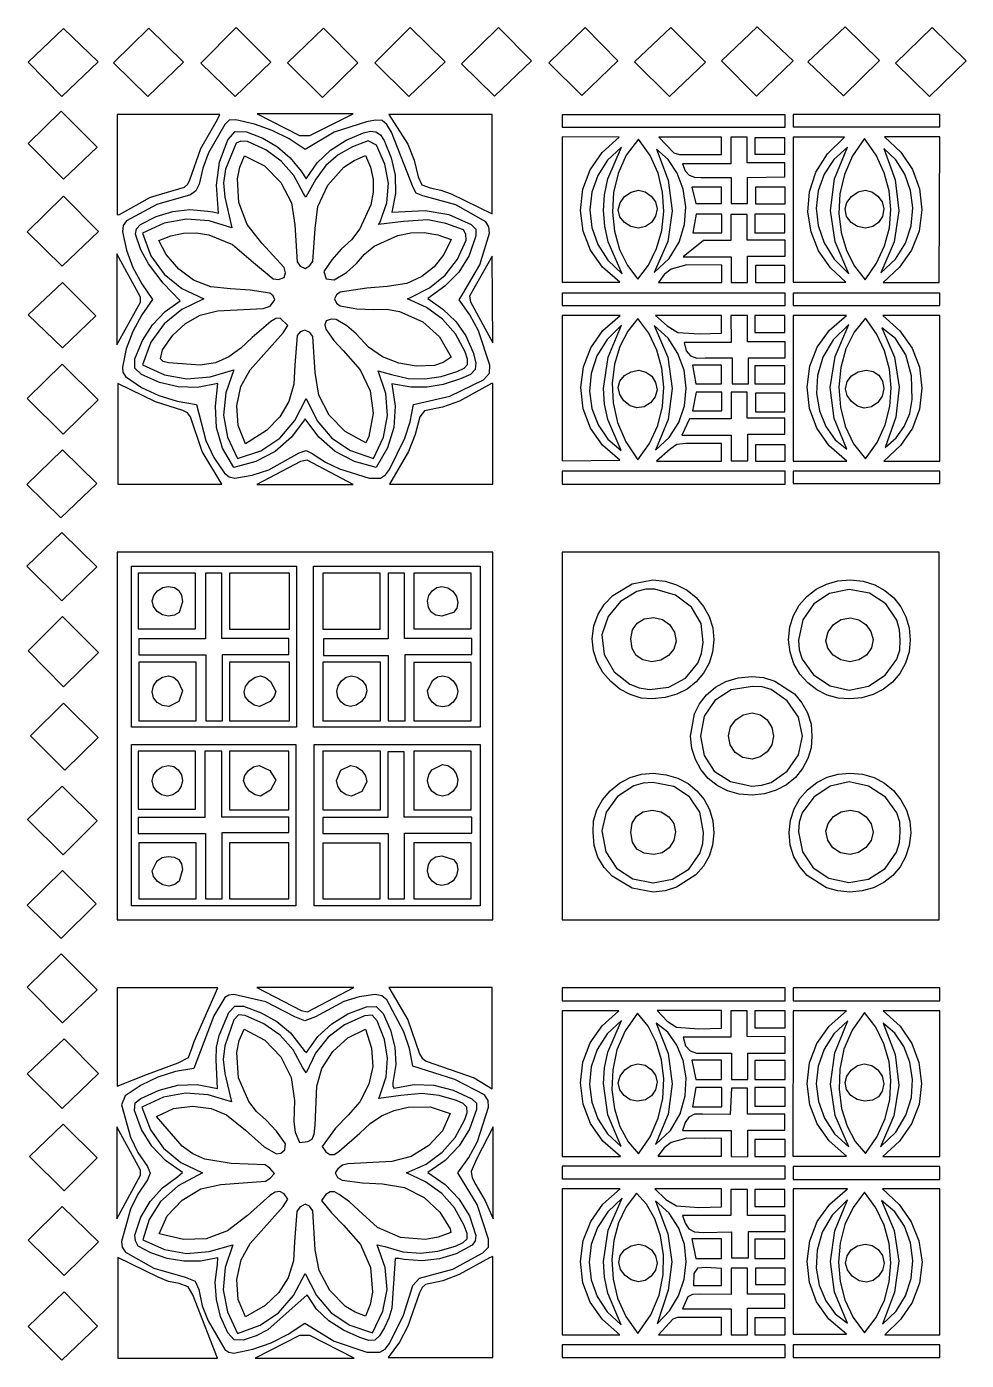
# Model space of a CAD drawing. Header units: millimetres. Extents: x 0 to 526, y 349 to 1015.
# Drawn here: x 272.8 to 337.3, y 669.7 to 761.3 of the extents above; entities that cross this region are included whole.
import ezdxf

# ---------------------------------------------------------------- set-up
doc = ezdxf.new("R2010")
doc.units = ezdxf.units.MM
doc.layers.get('0').update_dxf_attribs({"linetype": 'CONTINUOUS'})

msp = doc.modelspace()

# ---------------------------------------------------------------- linework, layer by layer
at = {"color": 7}
for points in [[(277.682, 758.8819), (275.311, 761.1731), (272.876, 758.8497), (275.182, 756.4951)], [(283.546, 758.8497), (281.175, 761.2043), (278.739, 758.8185), (281.111, 756.4951)], [(289.538, 758.8497), (287.167, 761.2355), (284.732, 758.7873), (287.103, 756.4951)], [(295.53, 758.8185), (293.159, 761.2043), (290.691, 758.8185), (293.094, 756.4326)], [(301.523, 758.8819), (299.12, 761.2355), (296.683, 758.8185), (299.023, 756.4951)], [(307.45, 758.9443), (305.176, 761.2355), (302.644, 758.7561), (304.919, 756.5273)], [(313.378, 758.9443), (311.135, 761.2355), (308.636, 758.8185), (310.911, 756.5585)], [(319.402, 758.8497), (317.031, 761.2355), (314.532, 758.8819), (316.935, 756.4951)], [(325.426, 758.9443), (322.959, 761.299), (320.492, 758.9443), (322.896, 756.5263)], [(331.355, 758.9755), (328.983, 761.299), (326.42, 758.8809), (328.887, 756.5575)], [(337.314, 758.9443), (334.975, 761.2355), (332.444, 758.7873), (334.783, 756.4951)], [(277.618, 753.0099), (275.15, 755.4904), (272.876, 753.2616), (275.311, 750.8123)], [(279.157, 748.3953), (281.275, 749.5843), (283.61, 750.2798), (283.839, 750.4719), (283.995, 750.7821), (284.748, 752.9358), (285.886, 754.9256), (286.046, 755.2709), (278.996, 755.2709), (278.996, 748.3641)], [(295.21, 755.3021), (288.608, 755.3021), (291.524, 753.8264), (292.229, 753.8264)], [(304.758, 755.2709), (297.645, 755.2709), (298.954, 753.2148), (299.388, 752.1184), (299.664, 750.9704), (299.912, 750.428), (300.496, 750.2164), (301.23, 750.071), (301.939, 749.8086), (304.758, 748.4275)], [(324.882, 755.2397), (309.565, 755.2397), (309.565, 754.3921), (324.882, 754.3921)], [(335.487, 755.2709), (325.426, 755.2709), (325.426, 754.4233), (335.487, 754.4233)], [(297.089, 730.2849), (297.421, 730.4965), (297.709, 730.8769), (298.754, 733.0121), (299.12, 734.1445), (299.344, 735.3355), (301.83, 735.912), (304.15, 737.0308), (304.566, 737.4853), (304.598, 738.0355), (303.806, 740.3979), (303.219, 741.4962), (302.484, 742.5243), (302.739, 742.933), (303.905, 744.9267), (304.566, 747.1077), (304.522, 747.5476), (304.31, 747.8929), (302.256, 749.0468), (299.984, 749.6828), (299.54, 749.8477), (299.312, 750.2476), (297.837, 754.0468), (297.522, 754.5872), (297.188, 754.8427), (296.747, 754.8808), (296.107, 754.7686), (293.9, 754.0468), (291.91, 752.8529), (290.803, 753.5825), (289.642, 754.1677), (288.421, 754.6057), (287.135, 754.8944), (286.694, 754.8661), (286.398, 754.5803), (285.276, 752.6295), (284.884, 751.5819), (284.635, 750.467), (284.391, 750.0125), (284.027, 749.7452), (281.723, 749.0859), (279.636, 747.9554), (279.408, 747.6266), (279.349, 747.2023), (279.628, 745.947), (280.077, 744.7619), (280.682, 743.6353), (281.431, 742.5555), (280.678, 741.4904), (280.065, 740.3618), (279.615, 739.1699), (279.349, 737.9096), (279.389, 737.5565), (279.573, 737.2503), (280.672, 736.505), (281.852, 735.951), (283.11, 735.5686), (284.443, 735.3355), (285.092, 732.8629), (285.633, 731.706), (286.365, 730.6263), (286.682, 730.3707), (287.07, 730.281), (288.266, 730.4838), (289.402, 730.8496), (291.493, 732.0074), (291.977, 732.1684), (292.39, 731.9762), (293.294, 731.3754), (294.26, 730.916), (296.299, 730.281)], [(295.285, 731.431), (293.972, 732.1176), (292.847, 733.0862), (291.91, 734.3621), (290.972, 733.095), (289.843, 732.1176), (288.521, 731.4212), (287.007, 731.0028), (286.228, 732.3381), (285.825, 733.7495), (285.74, 735.2321), (285.917, 736.7791), (284.515, 736.5021), (283.182, 736.5402), (281.902, 736.8542), (280.662, 737.4073), (280.198, 737.8228), (280.214, 738.4744), (280.722, 739.7336), (281.419, 740.8212), (282.291, 741.7332), (283.322, 742.4619), (282.16, 743.6743), (281.143, 745.0047), (280.61, 745.9665), (280.246, 747.0453), (280.325, 747.3984), (280.598, 747.7047), (281.679, 748.2616), (282.809, 748.6069), (283.987, 748.7289), (285.213, 748.6147), (285.565, 748.5835), (285.949, 748.4899), (285.821, 750.4046), (286.013, 751.9936), (286.59, 753.5123), (287.087, 754.0897), (287.872, 754.078), (289.003, 753.643), (289.998, 753.046), (290.868, 752.2901), (291.621, 751.3781), (291.973, 750.8445), (292.72, 751.9448), (293.644, 752.8178), (294.717, 753.4976), (295.915, 754.0146), (296.388, 754.1258), (296.764, 754.078), (297.069, 753.8644), (297.325, 753.481), (297.819, 752.2959), (298.089, 751.0874), (298.113, 749.8438), (297.869, 748.5523), (300.144, 748.6781), (301.779, 748.4031), (303.317, 747.7047), (303.633, 747.3945), (303.637, 746.9195), (303.17, 745.5851), (302.456, 744.44), (301.506, 743.4587), (300.337, 742.6189), (301.372, 741.8854), (302.252, 741.0368), (302.95, 740.0536), (303.445, 738.9143), (303.62, 738.2013), (303.577, 737.7331), (303.251, 737.3995), (302.58, 737.0932), (301.384, 736.704), (300.296, 736.5206), (299.173, 736.5372), (297.869, 736.7479), (298.086, 735.2234), (297.998, 733.7573), (297.571, 732.3508), (296.78, 731.0028)], [(297.278, 733.094), (297.564, 734.5737), (297.444, 736.0895), (296.908, 737.659), (297.837, 737.4073), (298.985, 737.1322), (300.12, 737.0893), (301.244, 737.2532), (302.355, 737.5956), (302.823, 737.8287), (303.048, 738.094), (303.063, 738.4481), (302.9, 738.9455), (302.234, 740.1901), (301.346, 741.2026), (300.242, 741.9966), (298.926, 742.5877), (299.151, 742.6823), (300.446, 743.3485), (301.526, 744.2244), (302.373, 745.3179), (302.964, 746.6376), (302.941, 747.0414), (302.772, 747.3282), (301.567, 747.7681), (300.336, 748.0188), (298.651, 747.9212), (296.94, 747.7047), (297.036, 747.8305), (297.506, 749.1902), (297.621, 750.5343), (297.387, 751.8609), (296.812, 753.168), (296.235, 753.4498), (295.147, 753.0382), (294.165, 752.4852), (293.319, 751.7546), (292.646, 750.8133), (291.942, 749.5882), (291.781, 749.8399), (291.135, 751.0659), (290.267, 752.0648), (289.195, 752.8461), (287.935, 753.4186), (287.491, 753.4264), (287.167, 753.2928), (286.434, 751.5117), (286.306, 750.5734), (286.397, 749.5882), (286.878, 747.4852), (285.304, 747.9563), (283.754, 748.0734), (282.228, 747.8032), (280.727, 747.1087), (281.306, 745.55), (282.216, 744.2946), (283.438, 743.3163), (284.956, 742.5877), (283.429, 741.8678), (282.216, 740.8807), (281.315, 739.6166), (280.727, 738.0667), (282.235, 737.3732), (283.782, 737.1049), (285.372, 737.2327), (287.007, 737.7214), (286.447, 736.1295), (286.306, 734.5942), (286.578, 733.0989), (287.263, 731.6309), (288.859, 732.1586), (290.158, 733.0277), (291.188, 734.2265), (291.973, 735.7432), (292.726, 734.2177), (293.74, 733.0277), (295.024, 732.1674), (296.588, 731.6309)], [(312.333, 744.7707), (311.499, 745.9431), (310.997, 747.2501), (310.814, 748.6781), (310.969, 750.1383), (311.471, 751.461), (312.311, 752.6471), (313.475, 753.7015), (309.565, 753.7327), (309.565, 743.7494), (313.506, 743.7494)], [(315.495, 744.9218), (316.045, 746.0572), (316.397, 747.2989), (316.538, 748.603), (316.459, 749.9267), (316.149, 751.2259), (315.595, 752.4569), (314.788, 753.5757), (313.962, 752.4598), (313.4, 751.2171), (313.085, 749.8994), (313.006, 748.5562), (313.147, 747.2384), (313.494, 745.9948), (314.036, 744.8779), (314.756, 743.9377)], [(320.492, 753.7015), (316.198, 753.7015), (317.224, 752.6334), (317.608, 752.5076), (320.492, 752.5076)], [(322.286, 750.9382), (324.85, 750.9694), (324.85, 751.9428), (322.254, 751.9428), (322.254, 753.7015), (321.132, 753.7015), (321.132, 751.8804), (317.832, 751.8804), (318, 751.3927), (318.268, 751.0913), (318.639, 750.9489), (319.113, 750.9382), (321.164, 750.9382), (321.164, 749.1493), (322.286, 749.1493)], [(324.85, 753.6693), (322.799, 753.6693), (322.799, 752.5398), (324.85, 752.5398)], [(327.975, 744.7385), (327.171, 745.9051), (326.654, 747.1965), (326.44, 748.5601), (326.545, 749.9452), (326.988, 751.2991), (327.784, 752.5681), (328.951, 753.7015), (325.426, 753.7015), (325.426, 743.7494), (329.047, 743.7494)], [(331.139, 745.0399), (331.694, 746.2386), (332.027, 747.4803), (332.135, 748.7445), (332.02, 750.0105), (331.681, 751.2571), (331.118, 752.4627), (330.328, 753.6069), (329.505, 752.4237), (328.946, 751.142), (328.638, 749.8057), (328.566, 748.4616), (328.718, 747.1546), (329.076, 745.9294), (329.629, 744.8311), (330.361, 743.9055)], [(335.487, 753.7327), (331.706, 753.7327), (332.823, 752.6646), (333.626, 751.4795), (334.109, 750.1656), (334.27, 748.7094), (334.076, 747.254), (333.553, 745.9431), (332.725, 744.7668), (331.611, 743.7172), (335.456, 743.7172)], [(287.303, 733.889), (287.211, 735.2487), (287.496, 736.5733), (288.129, 737.7214), (290.403, 740.2643), (290.724, 740.7666), (290.191, 741.2611), (289.881, 741.2436), (289.538, 741.0495), (288.256, 739.9502), (287.493, 739.2186), (286.67, 738.6158), (285.751, 738.2023), (284.7, 738.0355), (282.521, 738.1925), (282.153, 738.29), (281.964, 738.4832), (282.104, 739.1026), (282.821, 740.0984), (283.682, 740.8963), (284.7, 741.465), (285.886, 741.7713), (289.026, 741.9283), (289.506, 742.0854), (289.826, 742.5253), (289.71, 742.8072), (289.474, 742.9954), (288.129, 743.1964), (286.783, 743.2783), (285.416, 743.4207), (284.235, 743.8791), (283.222, 744.6253), (282.36, 745.6329), (281.848, 746.6064), (282.683, 746.938), (283.544, 747.1126), (284.415, 747.1341), (285.28, 747.0063), (286.926, 746.3235), (288.353, 745.0994), (289.699, 743.9689), (290.071, 743.9337), (290.467, 744.0635), (290.552, 744.3854), (290.467, 744.7541), (288.929, 746.4181), (287.919, 747.7076), (287.339, 749.2273), (287.257, 750.8416), (287.426, 751.6414), (287.743, 752.414), (289.109, 751.7312), (290.231, 750.5968), (290.975, 749.1873), (291.204, 747.6735), (291.364, 745.1306), (291.564, 744.8399), (291.909, 744.6907), (292.213, 744.8555), (292.421, 745.1618), (292.582, 747.4228), (292.776, 748.9532), (293.459, 750.4163), (294.569, 751.6385), (295.265, 752.1048), (296.042, 752.4452), (296.396, 751.6492), (296.571, 750.8045), (296.577, 749.9345), (296.424, 749.0625), (295.669, 747.4043), (295.086, 746.662), (294.377, 746.0094), (293.736, 745.2876), (293.191, 744.4712), (293.351, 743.9689), (293.896, 743.9064), (294.737, 744.4127), (295.434, 745.036), (295.983, 745.6758), (296.654, 746.2182), (298.265, 746.9595), (299.162, 747.1292), (300.088, 747.1467), (301.022, 746.9975), (301.939, 746.6688), (301.431, 745.6553), (300.765, 744.797), (299.925, 744.122), (298.895, 743.6548), (297.541, 743.4509), (296.139, 743.3407), (294.312, 743.0588), (294.06, 742.8706), (293.928, 742.5877), (294.06, 742.2931), (294.312, 742.1166), (295.462, 741.9205), (296.588, 741.8659), (297.52, 741.8786), (298.394, 741.7362), (299.984, 741.0182), (301.142, 739.9863), (301.939, 738.6002), (301.392, 738.2159), (300.785, 738.0159), (299.536, 737.973), (298.331, 738.1749), (297.228, 738.6041), (296.246, 739.2752), (295.402, 740.2018), (294.773, 740.7354), (294.024, 741.1753), (293.688, 741.2104), (293.351, 741.0807), (293.263, 740.8212), (293.319, 740.5159), (293.864, 739.7307), (294.505, 739.0401), (295.672, 737.7292), (296.371, 736.2778), (296.578, 734.7308), (296.267, 733.1379), (296.075, 732.698), (294.642, 733.4803), (293.547, 734.5981), (292.844, 735.9744), (292.582, 737.5331), (292.421, 740.0136), (292.221, 740.2916), (291.877, 740.4525), (291.573, 740.3238), (291.364, 740.076), (291.204, 738.0355), (291.128, 736.7294), (290.792, 735.5433), (290.172, 734.4811), (289.25, 733.5457), (287.808, 732.6356)], [(312.724, 746.5069), (312.485, 747.5925), (312.4, 748.6742), (312.473, 749.754), (312.702, 750.8348), (313.635, 753.0099), (312.678, 752.1165), (311.995, 751.0689), (311.586, 749.9169), (311.452, 748.7094), (311.592, 747.4959), (312.008, 746.3264), (312.699, 745.2496), (313.667, 744.3142)], [(316.901, 745.3754), (317.587, 746.4922), (317.962, 747.6979), (318.048, 748.9298), (317.874, 750.1256), (317.464, 751.2249), (316.843, 752.1652), (316.037, 752.8851), (316.842, 750.7567), (317.111, 748.6469), (316.804, 746.5361), (315.878, 744.4088)], [(328.3, 746.5069), (327.978, 748.6742), (328.262, 750.8348), (329.144, 753.0099), (328.222, 752.1613), (327.554, 751.1528), (327.146, 750.0301), (327.004, 748.8391), (327.137, 747.6257), (327.548, 746.4366), (328.247, 745.3179), (329.239, 744.3142)], [(332.444, 745.3296), (333.13, 746.4308), (333.522, 747.6227), (333.638, 748.8469), (333.491, 750.0466), (333.1, 751.1625), (332.478, 752.1389), (331.643, 752.9163), (332.437, 750.7694), (332.688, 748.6469), (332.368, 746.5235), (331.45, 744.3776)], [(277.714, 747.2345), (275.311, 749.6516), (272.812, 747.2023), (275.215, 744.8477)], [(314.275, 747.5574), (313.835, 747.8344), (313.526, 748.2353), (313.41, 748.7094), (313.53, 749.1853), (313.847, 749.6194), (314.289, 749.9364), (314.788, 750.0593), (315.259, 749.951), (315.669, 749.6633), (315.959, 749.2517), (316.07, 748.7718), (315.964, 748.2743), (315.681, 747.8539), (315.273, 747.5623), (314.788, 747.453)], [(320.492, 750.2788), (318.473, 750.2788), (318.729, 749.1493), (320.492, 749.1493)], [(324.882, 750.2788), (322.831, 750.2788), (322.831, 749.1171), (324.882, 749.1171)], [(329.849, 747.5584), (329.4, 747.8422), (329.095, 748.2616), (328.983, 748.7718), (329.108, 749.2244), (329.431, 749.6389), (329.875, 749.9423), (330.361, 750.0593), (330.831, 749.951), (331.242, 749.6633), (331.532, 749.2517), (331.643, 748.7718), (331.547, 748.2616), (331.282, 747.8422), (330.886, 747.5584), (330.393, 747.453)], [(322.286, 745.5383), (324.882, 745.5383), (324.882, 746.6376), (322.254, 746.6376), (322.254, 748.3953), (321.132, 748.3953), (321.132, 746.6064), (319.274, 746.6064), (317.864, 745.4759), (321.164, 745.4759), (321.164, 743.7182), (322.286, 743.7182)], [(320.524, 748.4265), (318.761, 748.4265), (318.537, 747.1399), (320.524, 747.1399)], [(324.85, 748.4265), (322.799, 748.4265), (322.799, 747.1399), (324.85, 747.1399)], [(280.598, 742.3672), (280.598, 742.7125), (278.963, 745.6953), (278.963, 739.4478)], [(304.758, 745.5383), (303.188, 742.7759), (303.253, 742.3994), (304.791, 739.5737)], [(320.524, 744.9111), (318.117, 744.9267), (317.041, 744.637), (316.573, 744.2761), (316.166, 743.7182), (320.524, 743.7182)], [(324.85, 744.8789), (322.831, 744.8789), (322.831, 743.7172), (324.85, 743.7172)], [(277.522, 741.426), (275.247, 743.7182), (272.876, 741.4884), (275.247, 739.2284)], [(324.882, 742.9954), (309.565, 742.9954), (309.565, 742.1478), (324.882, 742.1478)], [(335.487, 742.9954), (325.426, 742.9954), (325.426, 742.1478), (335.487, 742.1478)], [(313.506, 731.5051), (312.334, 732.5322), (311.503, 733.7183), (311.01, 735.0458), (310.846, 736.4972), (311.015, 737.9252), (311.519, 739.2362), (312.361, 740.4174), (313.538, 741.4572), (309.565, 741.4572), (309.565, 731.4739)], [(320.492, 740.233), (320.492, 741.4572), (315.973, 741.4572), (316.767, 740.7354), (317.512, 740.2955), (318.978, 740.1931)], [(322.35, 738.5378), (324.882, 738.5378), (324.882, 739.6361), (322.286, 739.6361), (322.286, 741.4572), (321.132, 741.4572), (321.165, 739.6049), (317.929, 739.6049), (318.068, 739.0148), (318.373, 738.6714), (318.816, 738.528), (319.37, 738.5378), (321.229, 738.5378), (321.229, 736.7479), (322.35, 736.7479)], [(324.85, 741.4572), (322.799, 741.4572), (322.799, 740.2955), (324.85, 740.2955)], [(327.888, 732.5059), (327.04, 733.7144), (326.547, 735.0585), (326.388, 736.5284), (326.569, 737.9603), (327.073, 739.2752), (327.906, 740.4486), (329.079, 741.4572), (325.426, 741.4572), (325.426, 731.4427), (329.111, 731.4427)], [(335.487, 741.4572), (331.579, 741.4572), (332.743, 740.3901), (333.585, 739.2089), (334.098, 737.9028), (334.27, 736.465), (334.108, 735.0224), (333.618, 733.7066), (332.796, 732.5137), (331.643, 731.4427), (335.487, 731.4427)], [(312.693, 734.2996), (312.472, 735.3658), (312.404, 736.4338), (312.724, 738.5924), (313.635, 740.7978), (312.638, 739.799), (311.948, 738.6724), (311.554, 737.4707), (311.444, 736.2456), (311.605, 735.0507), (312.026, 733.9378), (312.696, 732.9585), (313.602, 732.1645)], [(315.557, 732.6551), (316.117, 733.887), (316.44, 735.1882), (316.534, 736.5167), (316.406, 737.8287), (316.063, 739.0811), (315.51, 740.2321), (314.756, 741.2377), (314.059, 740.3725), (313.521, 739.3152), (313.162, 738.1125), (313.002, 736.8103), (313.06, 735.4555), (313.359, 734.0938), (313.918, 732.7722), (314.756, 731.5363)], [(316.906, 733.0579), (317.567, 734.0958), (317.957, 735.2526), (318.076, 736.4699), (317.927, 737.6882), (317.511, 738.849), (316.827, 739.8946), (315.878, 740.7666), (316.807, 738.5797), (317.115, 736.4338), (316.829, 734.3123), (315.973, 732.1957)], [(328.248, 734.3747), (327.974, 736.4972), (328.3, 738.6431), (329.239, 740.83), (328.171, 739.7697), (327.466, 738.5856), (327.095, 737.3371), (327.024, 736.0846), (327.222, 734.8907), (327.657, 733.8139), (328.297, 732.9165), (329.111, 732.2591)], [(331.186, 732.7243), (331.74, 733.9358), (332.063, 735.2029), (332.159, 736.4933), (332.035, 737.776), (331.695, 739.0206), (331.146, 740.196), (330.393, 741.2689), (329.618, 740.3062), (329.05, 739.1533), (328.698, 737.8706), (328.566, 736.5167), (328.664, 735.1531), (328.996, 733.8392), (329.57, 732.6346), (330.393, 731.5997)], [(332.489, 733.054), (333.052, 733.8324), (333.424, 734.7103), (333.597, 735.6808), (333.56, 737.3117), (333.157, 738.7456), (332.453, 739.879), (331.514, 740.6096), (332.383, 738.5778), (332.696, 736.5323), (332.474, 734.4684), (331.739, 732.3839)], [(277.682, 735.6496), (275.215, 738.0979), (272.812, 735.7432), (275.279, 733.295)], [(320.491, 738.0355), (318.505, 738.0355), (318.729, 736.7479), (320.491, 736.7479)], [(324.85, 738.0042), (322.799, 738.0042), (322.799, 736.7479), (324.85, 736.7479)], [(314.216, 735.2565), (313.798, 735.5823), (313.506, 736.0203), (313.41, 736.4972), (313.526, 736.9479), (313.839, 737.3283), (314.289, 737.5916), (314.82, 737.6902), (315.312, 737.5673), (315.71, 737.2737), (315.973, 736.8513), (316.07, 736.3402), (315.949, 735.8574), (315.633, 735.4448), (315.191, 735.1746), (314.692, 735.1151)], [(329.84, 735.2243), (329.427, 735.5433), (329.13, 735.9627), (329.015, 736.4026), (329.127, 736.9089), (329.431, 737.3176), (329.88, 737.5907), (330.425, 737.6902), (330.926, 737.5994), (331.31, 737.3449), (331.556, 736.9489), (331.643, 736.4338), (331.531, 735.9013), (331.234, 735.4653), (330.804, 735.1765), (330.297, 735.0839)], [(284.835, 732.0972), (284.027, 734.4879), (283.831, 734.7542), (283.514, 734.9268), (281.624, 735.5238), (279.028, 736.7791), (279.028, 729.8723), (286.173, 729.8723)], [(304.79, 736.7791), (304.695, 736.7791), (302.511, 735.5667), (301.347, 735.1502), (300.112, 734.8956), (299.792, 734.4879), (299.471, 733.2677), (299.003, 732.0972), (297.709, 729.8723), (304.79, 729.8723)], [(322.318, 733.295), (324.85, 733.295), (324.85, 734.3933), (322.254, 734.3933), (322.254, 736.1832), (321.164, 736.1832), (321.164, 734.3621), (318.313, 734.3621), (317.768, 733.2325), (321.164, 733.2325), (321.164, 731.4739), (322.318, 731.4739)], [(320.524, 736.1832), (318.761, 736.1832), (318.505, 734.8956), (320.524, 734.8956)], [(324.85, 736.1198), (322.831, 736.1198), (322.831, 734.8332), (324.85, 734.8332)], [(277.586, 729.9035), (275.247, 732.2269), (272.779, 729.841), (275.119, 727.5498)], [(320.492, 732.6668), (318.057, 732.6668), (317.43, 732.581), (316.963, 732.2659), (316.038, 731.4427), (320.492, 731.4427)], [(324.882, 732.5722), (322.831, 732.5722), (322.831, 731.4427), (324.882, 731.4427)], [(292.037, 731.5051), (291.589, 731.4115), (288.577, 729.841), (295.21, 729.841)], [(324.882, 730.7511), (309.565, 730.7511), (309.565, 729.8723), (324.882, 729.8723)], [(335.487, 730.7511), (325.426, 730.7511), (325.426, 729.9035), (335.487, 729.9035)], [(277.586, 724.1905), (275.182, 726.5451), (272.779, 724.2217), (275.182, 721.8359)], [(304.79, 725.1952), (278.995, 725.1952), (278.995, 699.9223), (304.79, 699.9223)], [(335.457, 725.1952), (309.565, 725.1952), (309.565, 699.9223), (335.457, 699.9223)], [(279.989, 713.1703), (279.989, 724.2217), (291.3, 724.2217), (291.3, 713.1703)], [(292.486, 713.1703), (292.486, 724.2217), (303.925, 724.2217), (303.925, 713.1703)], [(284.379, 723.7506), (280.438, 723.7506), (280.438, 719.9211), (284.379, 719.9211)], [(286.238, 718.1625), (290.788, 718.1625), (290.788, 719.2608), (286.173, 719.2608), (286.173, 723.7506), (285.052, 723.7506), (285.052, 719.2296), (280.47, 719.2296), (280.47, 718.1313), (285.084, 718.1313), (285.084, 713.6102), (286.238, 713.6102)], [(290.82, 723.7506), (286.718, 723.7506), (286.718, 719.8889), (290.82, 719.8889)], [(297.068, 723.7506), (293.126, 723.7506), (293.126, 719.8889), (297.068, 719.8889)], [(298.767, 718.1625), (303.349, 718.1625), (303.349, 719.2618), (298.734, 719.2618), (298.734, 723.7506), (297.613, 723.7506), (297.613, 719.2305), (293.159, 719.2305), (293.159, 718.1001), (297.613, 718.1001), (297.613, 713.6102), (298.767, 713.6102)], [(303.317, 723.7506), (299.375, 723.7506), (299.375, 719.9202), (303.317, 719.9202)], [(314.973, 715.168), (314.22, 715.3982), (313.518, 715.7835), (312.89, 716.3024), (312.361, 716.9296), (311.955, 717.6426), (311.698, 718.4171), (311.616, 719.2296), (311.737, 720.126), (312.033, 720.9268), (312.472, 721.6232), (313.026, 722.2085), (314.356, 723.0132), (315.781, 723.2795), (316.626, 723.1878), (317.415, 722.9459), (318.132, 722.5694), (318.758, 722.0709), (319.274, 721.4672), (319.661, 720.7717), (319.903, 720.0002), (319.98, 719.1671), (319.888, 718.3263), (319.647, 717.5538), (319.269, 716.8642), (318.766, 716.2712), (318.15, 715.7864), (317.433, 715.4235), (316.629, 715.1963), (315.749, 715.1172)], [(328.517, 715.1582), (327.76, 715.366), (327.055, 715.722), (326.424, 716.2117), (325.891, 716.8174), (325.478, 717.5236), (325.209, 718.3117), (325.106, 719.1671), (325.194, 720.0479), (325.447, 720.8468), (325.844, 721.553), (326.368, 722.1539), (326.998, 722.6376), (327.715, 722.9947), (328.501, 723.2122), (329.336, 723.2795), (330.222, 723.1858), (331.022, 722.9371), (331.728, 722.5528), (332.327, 722.0475), (332.812, 721.4398), (333.171, 720.7454), (333.393, 719.9826), (333.469, 719.1671), (333.384, 718.3322), (333.139, 717.5587), (332.752, 716.8623), (332.24, 716.2595), (331.622, 715.7669), (330.915, 715.4011), (330.136, 715.1787), (329.304, 715.1172)], [(282.102, 720.8868), (281.744, 721.118), (281.493, 721.4486), (281.4, 721.8359), (281.511, 722.2046), (281.768, 722.5265), (282.12, 722.7537), (282.521, 722.8405), (282.928, 722.7713), (283.229, 722.5655), (283.418, 722.2309), (283.482, 721.7734), (283.241, 721.0507), (282.942, 720.8634), (282.521, 720.8)], [(300.872, 720.8683), (300.561, 721.0702), (300.37, 721.396), (300.304, 721.8359), (300.392, 722.2046), (300.621, 722.5265), (300.939, 722.7537), (301.298, 722.8405), (301.711, 722.7479), (302.058, 722.5031), (302.298, 722.1519), (302.387, 721.7413), (302.311, 721.3423), (302.095, 721.0468), (301.298, 720.8)], [(316.885, 715.9103), (318.036, 716.5257), (318.868, 717.5597), (319.121, 718.2229), (319.242, 718.9789), (319.099, 720.2898), (318.44, 721.4155), (317.349, 722.2416), (315.91, 722.6513), (315.292, 722.6416), (314.681, 722.4835), (313.558, 721.7998), (312.706, 720.758), (312.289, 719.5125), (312.448, 718.1557), (313.13, 716.9696), (314.208, 716.1131), (314.856, 715.8576), (315.557, 715.7454)], [(330.588, 715.9922), (331.751, 716.7413), (332.548, 717.8328), (332.742, 718.4658), (332.765, 719.1359), (332.722, 719.8548), (332.535, 720.5191), (331.787, 721.631), (330.656, 722.3675), (329.272, 722.6201), (327.928, 722.3538), (326.841, 721.6437), (326.095, 720.5503), (325.779, 719.1359), (325.829, 718.4746), (326.037, 717.8465), (326.828, 716.754), (327.969, 715.9971), (329.272, 715.7132)], [(277.714, 718.2883), (275.247, 720.7678), (272.876, 718.4132), (275.311, 715.9337)], [(315.1, 717.7821), (314.647, 718.0913), (314.37, 718.578), (314.275, 719.2296), (314.398, 719.8441), (314.712, 720.3094), (315.199, 720.603), (315.845, 720.7054), (316.441, 720.5737), (316.939, 720.2186), (317.274, 719.6987), (317.383, 719.0725), (317.231, 718.5341), (316.862, 718.0835), (316.338, 717.7752), (315.718, 717.6601)], [(328.697, 717.7889), (328.174, 718.1235), (327.808, 718.5868), (327.669, 719.1037), (327.818, 719.7202), (328.182, 720.2186), (328.715, 720.5522), (329.368, 720.6741), (329.928, 720.5493), (330.413, 720.2186), (330.76, 719.7465), (330.906, 719.1984), (330.795, 718.6141), (330.454, 718.1235), (329.937, 717.786), (329.304, 717.6601)], [(284.411, 717.6289), (280.47, 717.6289), (280.47, 713.6102), (284.411, 713.6102)], [(290.82, 717.6289), (286.718, 717.6289), (286.718, 713.6102), (290.82, 713.6102)], [(297.069, 717.6289), (293.127, 717.6289), (293.127, 713.6102), (297.069, 713.6102)], [(303.317, 717.5977), (299.375, 717.5977), (299.375, 713.6102), (303.317, 713.6102)], [(282.115, 714.6481), (281.748, 714.8627), (281.494, 715.1885), (281.4, 715.5884), (281.493, 716.0117), (281.744, 716.3619), (282.102, 716.5989), (282.521, 716.6867), (282.86, 716.596), (283.17, 716.358), (283.482, 715.6508), (283.221, 714.929), (282.552, 714.5837)], [(288.396, 714.6832), (288.048, 714.9329), (287.796, 715.2597), (287.711, 715.5884), (287.81, 715.9629), (288.092, 716.3258), (288.464, 716.595), (288.833, 716.6867), (289.174, 716.5774), (289.518, 716.3063), (289.891, 715.6196), (289.778, 715.2723), (289.498, 714.9368), (288.769, 714.5837)], [(294.651, 714.6705), (294.349, 714.9017), (294.148, 715.2323), (294.088, 715.6196), (294.176, 716.0117), (294.405, 716.3531), (294.723, 716.595), (295.082, 716.6867), (295.481, 716.5999), (295.826, 716.3697), (296.064, 716.038), (296.139, 715.6508), (296.026, 715.2597), (295.77, 714.9173), (295.418, 714.6754), (295.018, 714.5837)], [(300.953, 714.6403), (300.617, 714.8783), (300.389, 715.2275), (300.304, 715.6508), (300.653, 716.3814), (300.985, 716.6135), (301.363, 716.6867), (301.739, 716.595), (302.067, 716.3531), (302.299, 716.0117), (302.388, 715.6196), (302.304, 715.2148), (302.079, 714.8744), (301.752, 714.6393), (301.363, 714.5525)], [(321.718, 708.5635), (320.909, 708.7898), (320.193, 709.1565), (319.578, 709.6462), (319.079, 710.2461), (318.704, 710.9386), (318.467, 711.7092), (318.377, 712.5432), (318.649, 714.0814), (318.998, 714.7739), (319.479, 715.3874), (320.083, 715.9034), (320.806, 716.2995), (321.639, 716.557), (322.575, 716.6555), (323.391, 716.5716), (324.167, 716.3307), (325.507, 715.4469), (326.026, 714.8373), (326.414, 714.1389), (326.649, 713.3683), (326.709, 712.5432), (326.656, 711.756), (326.437, 711.0088), (326.069, 710.3231), (325.571, 709.7174), (324.957, 709.2112), (324.248, 708.8259), (323.459, 708.5791), (322.607, 708.4933)], [(323.258, 709.1702), (323.904, 709.3731), (325.018, 710.1495), (325.783, 711.2663), (326.067, 712.5432), (325.78, 713.8414), (325.014, 714.9719), (323.918, 715.7435), (323.292, 715.9356), (322.639, 715.9649), (321.172, 715.722), (320.039, 715.008), (319.309, 713.9165), (319.05, 712.5432), (319.299, 711.2137), (320.007, 710.1495), (321.117, 709.4257), (322.574, 709.1214)], [(277.682, 712.4485), (275.311, 714.8032), (273.036, 712.5744), (275.407, 710.2197)], [(321.968, 711.0869), (321.441, 711.4322), (321.088, 711.9491), (320.972, 712.5744), (321.119, 713.1772), (321.477, 713.6776), (321.991, 714.018), (322.607, 714.1438), (323.174, 714.0131), (323.644, 713.6619), (323.963, 713.1508), (324.08, 712.5432), (323.958, 711.9579), (323.632, 711.4643), (323.161, 711.1171), (322.607, 710.9737)], [(279.989, 700.8958), (279.989, 711.9784), (291.269, 711.9784), (291.269, 700.8958)], [(284.379, 711.5063), (280.438, 711.5063), (280.438, 707.5198), (284.379, 707.5198)], [(286.205, 705.9182), (290.788, 705.9182), (290.788, 706.9863), (286.173, 706.9863), (286.173, 711.5063), (285.02, 711.5063), (285.02, 706.9541), (280.438, 706.9541), (280.438, 705.8557), (285.052, 705.8557), (285.052, 701.3659), (286.205, 701.3659)], [(290.788, 711.5073), (286.718, 711.5073), (286.718, 707.4886), (290.788, 707.4886)], [(292.518, 700.8958), (292.518, 711.9784), (303.925, 711.9784), (303.925, 700.8958)], [(297.069, 711.5063), (293.127, 711.5063), (293.127, 707.4886), (297.069, 707.4886)], [(298.734, 705.887), (303.349, 705.887), (303.349, 706.9863), (298.702, 706.9863), (298.702, 711.4751), (297.58, 711.4751), (297.58, 706.9541), (293.127, 706.9541), (293.127, 705.8557), (297.613, 705.8557), (297.613, 701.3659), (298.734, 701.3659)], [(303.317, 711.5063), (299.375, 711.5063), (299.375, 707.4886), (303.317, 707.4886)], [(282.048, 708.5128), (281.711, 708.7361), (281.483, 709.0658), (281.4, 709.4657), (281.489, 709.8715), (281.731, 710.2119), (282.088, 710.446), (282.521, 710.5338), (282.887, 710.4509), (283.194, 710.2275), (283.404, 709.8978), (283.482, 709.4979), (283.39, 709.1009), (283.15, 708.7517), (282.819, 708.5089), (282.457, 708.4299)], [(288.464, 708.5176), (288.088, 708.7761), (287.797, 709.1282), (287.68, 709.4979), (287.763, 709.8452), (288.016, 710.1807), (288.364, 710.4333), (288.737, 710.5338), (289.47, 710.1846), (289.891, 709.5291), (289.53, 708.8385), (288.833, 708.4308)], [(294.718, 708.5089), (294.389, 708.7517), (294.149, 709.1009), (294.056, 709.4979), (294.345, 710.2041), (295.018, 710.5338), (295.441, 710.4363), (295.806, 710.1807), (296.058, 709.8179), (296.139, 709.4033), (295.802, 708.7517), (295.082, 708.4299)], [(300.94, 708.5215), (300.613, 708.7634), (300.388, 709.1058), (300.304, 709.4979), (300.388, 709.8852), (300.613, 710.2236), (301.33, 710.5962), (301.707, 710.527), (302.04, 710.3017), (302.28, 709.9651), (302.388, 709.5603), (302.312, 709.1273), (302.075, 708.7595), (301.73, 708.5098), (301.33, 708.4299)], [(314.366, 702.1092), (313.002, 702.9285), (312.441, 703.5226), (312.01, 704.2297), (311.744, 705.0423), (311.681, 705.9504), (311.713, 706.7317), (311.938, 707.4837), (312.329, 708.1801), (312.857, 708.7986), (313.497, 709.3145), (314.221, 709.7028), (315.003, 709.9388), (315.814, 710.0003), (316.692, 709.9008), (317.492, 709.6569), (318.201, 709.2833), (318.81, 708.7908), (319.304, 708.1928), (319.671, 707.5013), (319.9, 706.7278), (319.98, 705.887), (319.892, 705.0559), (319.644, 704.2922), (319.253, 703.6064), (318.737, 703.0144), (317.411, 702.1609), (316.636, 701.9258), (315.814, 701.8371)], [(317.142, 702.7091), (318.252, 703.4036), (319.008, 704.4921), (319.211, 705.1661), (319.274, 705.9191), (319.012, 707.3189), (318.309, 708.3869), (317.215, 709.0844), (315.781, 709.3721), (315.116, 709.3282), (314.478, 709.139), (313.362, 708.4025), (312.582, 707.3189), (312.289, 706.044), (312.565, 704.6023), (313.294, 703.4777), (314.401, 702.7422), (315.813, 702.4652)], [(328.49, 701.9131), (327.72, 702.1346), (326.392, 702.9715), (325.873, 703.5645), (325.478, 704.261), (325.226, 705.0491), (325.139, 705.9182), (325.229, 706.7648), (325.487, 707.5491), (325.89, 708.2552), (326.416, 708.8659), (327.042, 709.3623), (327.747, 709.7281), (328.509, 709.9466), (329.304, 710.0003), (330.175, 709.9398), (330.979, 709.7057), (331.696, 709.3194), (332.316, 708.8025), (332.821, 708.1792), (333.197, 707.47), (333.429, 706.6985), (333.501, 705.887), (333.399, 705.0276), (333.148, 704.2473), (332.762, 703.5567), (332.256, 702.9676), (331.643, 702.4896), (330.938, 702.1346), (330.153, 701.9131), (329.304, 701.8371)], [(330.601, 702.7276), (331.747, 703.4504), (332.52, 704.5672), (332.718, 705.2432), (332.765, 705.9816), (332.743, 706.6419), (332.551, 707.2711), (331.763, 708.3635), (330.601, 709.1204), (329.271, 709.4033), (327.973, 709.1078), (326.84, 708.3518), (326.049, 707.2672), (325.838, 706.6409), (325.779, 705.9816), (326.067, 704.5984), (326.788, 703.5089), (327.869, 702.7852), (329.239, 702.4964)], [(277.618, 706.7346), (275.215, 709.1214), (272.844, 706.8292), (275.279, 704.3809)], [(315.181, 704.497), (314.688, 704.7887), (314.381, 705.2686), (314.275, 705.9191), (314.375, 706.5697), (314.664, 707.0526), (315.127, 707.354), (315.749, 707.4574), (316.365, 707.3374), (316.874, 707.0135), (317.223, 706.5434), (317.351, 705.9816), (317.233, 705.3788), (316.911, 704.8784), (316.432, 704.538), (315.845, 704.4121)], [(328.683, 704.538), (328.154, 704.8833), (327.799, 705.3924), (327.669, 706.0128), (327.826, 706.5561), (328.202, 707.0175), (328.729, 707.3374), (329.336, 707.4574), (329.932, 707.3364), (330.433, 707.0097), (330.777, 706.5298), (330.906, 705.9504), (330.773, 705.3788), (330.421, 704.8872), (329.919, 704.5419), (329.336, 704.4121)], [(284.411, 705.2276), (280.47, 705.2276), (280.47, 701.3659), (284.411, 701.3659)], [(290.788, 705.2276), (286.718, 705.2276), (286.718, 701.3659), (290.788, 701.3659)], [(297.068, 705.1964), (293.126, 705.1964), (293.126, 701.3669), (297.068, 701.3669)], [(303.317, 705.2276), (299.375, 705.2276), (299.375, 701.3659), (303.317, 701.3659)], [(282.129, 702.3326), (281.76, 702.5628), (281.498, 702.8944), (281.4, 703.2816), (281.752, 703.9722), (282.093, 704.1995), (282.489, 704.2863), (282.914, 704.2405), (283.225, 704.0659), (283.417, 703.7742), (283.482, 703.3753), (283.245, 702.5872), (282.955, 702.356), (282.552, 702.2458)], [(300.94, 702.3628), (300.621, 702.591), (300.392, 702.9129), (300.304, 703.2816), (300.37, 703.7216), (300.561, 704.0464), (300.873, 704.2483), (301.298, 704.3175), (302.095, 704.0698), (302.312, 703.7742), (302.388, 703.3753), (302.298, 702.9656), (302.059, 702.6145), (301.712, 702.3687), (301.298, 702.277)], [(277.554, 701.0206), (275.247, 703.3129), (272.812, 700.927), (275.15, 698.6348)], [(277.618, 695.1194), (275.15, 697.5989), (272.812, 695.3077), (275.247, 692.8584)], [(281.071, 689.3304), (283.194, 690.0961), (283.902, 690.4765), (284.155, 691.1632), (284.283, 691.5719), (285.917, 695.2443), (278.996, 695.2443), (278.996, 688.4944)], [(288.318, 670.41719), (289.562, 670.85028), (290.747, 671.44917), (291.877, 672.20024), (293.9, 670.9761), (296.139, 670.22308), (297.032, 670.21529), (297.396, 670.42598), (297.709, 670.81906), (298.667, 672.75427), (299.311, 674.80653), (299.76, 675.30887), (302.046, 675.92532), (304.117, 677.0353), (304.491, 677.4362), (304.503, 677.9776), (303.709, 680.3712), (302.387, 682.5298), (303.146, 683.5891), (303.745, 684.6962), (304.503, 687.0508), (304.466, 687.5093), (304.214, 687.8985), (302.195, 688.9656), (299.311, 689.8756), (299.081, 691.0773), (298.69, 692.2342), (297.517, 694.4279), (297.164, 694.7107), (296.715, 694.8044), (295.61, 694.6444), (294.557, 694.3186), (292.615, 693.2661), (291.885, 692.9843), (291.204, 693.2661), (289.214, 694.2942), (287.007, 694.8044), (286.654, 694.7536), (286.397, 694.5849), (285.629, 693.3295), (284.251, 689.7186), (282.996, 689.5001), (281.788, 689.1187), (280.633, 688.5666), (279.541, 687.8351), (279.284, 687.2069), (279.905, 684.982), (280.415, 683.9451), (281.079, 682.9688), (281.271, 682.5142), (281.079, 682.0587), (280.415, 681.0833), (279.905, 680.0455), (279.284, 677.8205), (279.345, 677.4236), (279.573, 677.0987), (281.515, 675.98775), (283.674, 675.37129), (284.355, 675.1011), (284.603, 674.52367), (284.838, 673.40877), (285.236, 672.36119), (286.397, 670.41135), (286.666, 670.21529), (287.007, 670.15968)], [(295.242, 695.2765), (288.577, 695.2765), (291.621, 693.7061), (292.069, 693.6124)], [(304.758, 695.2765), (297.645, 695.2765), (298.966, 693.0467), (299.76, 690.7242), (299.936, 690.4258), (300.209, 690.2219), (303.509, 689.0602), (304.758, 688.3062)], [(324.882, 695.2443), (309.565, 695.2443), (309.565, 694.3654), (324.882, 694.3654)], [(335.487, 695.2443), (325.426, 695.2443), (325.426, 694.3654), (335.487, 694.3654)], [(295.658, 671.22775), (294.543, 671.73204), (293.535, 672.36899), (292.684, 673.16589), (292.037, 674.14716), (289.346, 671.76131), (288.533, 671.34091), (287.648, 671.03951), (287.034, 671.05511), (286.59, 671.54184), (286.093, 672.67917), (285.805, 673.83698), (285.734, 675.02502), (285.886, 676.2501), (285.917, 676.69), (284.728, 676.4794), (283.562, 676.4628), (282.42, 676.6461), (281.303, 677.0353), (280.438, 677.5065), (280.242, 677.8713), (280.214, 678.2595), (280.629, 679.4885), (281.255, 680.5751), (282.097, 681.5095), (283.162, 682.2782), (283.482, 682.561), (282.308, 683.3784), (281.375, 684.3665), (280.67, 685.5185), (280.181, 686.8304), (280.238, 687.3561), (280.63, 687.6468), (281.874, 688.2223), (283.162, 688.5569), (284.496, 688.6095), (285.886, 688.3374), (285.789, 690.3155), (285.825, 691.1651), (286.005, 691.9796), (286.654, 693.549), (287.082, 694.0045), (287.68, 693.9889), (288.877, 693.5422), (289.958, 692.9404), (290.901, 692.1561), (291.685, 691.1632), (291.845, 690.9437), (292.005, 690.8179), (292.786, 691.9084), (293.732, 692.7882), (294.84, 693.4671), (296.107, 693.9567), (296.792, 693.9811), (297.261, 693.4866), (297.767, 692.3434), (298.065, 691.1749), (298.13, 689.9761), (297.933, 688.7461), (297.933, 688.5257), (297.998, 688.3686), (299.392, 688.6134), (300.745, 688.5569), (302.061, 688.2184), (303.349, 687.6156), (303.665, 687.3366), (303.669, 686.8938), (303.188, 685.5497), (302.472, 684.386), (301.52, 683.3921), (300.336, 682.561), (301.51, 681.7339), (302.468, 680.7477), (303.184, 679.5851), (303.637, 678.2283), (303.581, 677.8635), (303.381, 677.5689), (302.28, 676.9798), (301.138, 676.6237), (299.947, 676.4959), (298.702, 676.5964), (298.35, 676.6588), (298.093, 676.6588), (297.869, 673.23711), (297.661, 672.55432), (297.356, 671.91835), (297.015, 671.32921), (296.687, 671.04341), (296.27, 671.02194)], [(288.805, 672.06467), (290.079, 672.93082), (291.106, 674.11497), (291.91, 675.62296), (292.68, 674.10229), (293.7, 672.92302), (294.978, 672.07344), (296.523, 671.54184), (297.245, 673.02641), (297.537, 674.52367), (297.402, 676.0443), (296.844, 677.6001), (297.388, 677.4753), (298.609, 677.1183), (299.819, 677.0197), (301.025, 677.1573), (302.227, 677.5065), (302.768, 677.7445), (303.024, 678.001), (303.034, 678.3629), (302.836, 678.9189), (302.17, 680.1274), (301.282, 681.1243), (300.178, 681.9212), (298.863, 682.5298), (300.21, 683.1434), (301.322, 683.9539), (302.206, 684.9713), (302.868, 686.2022), (303.026, 686.6909), (303, 687.0508), (302.764, 687.3152), (302.291, 687.521), (301.118, 687.8507), (299.92, 687.9921), (298.47, 687.8663), (296.972, 687.6468), (297.036, 687.8351), (297.466, 689.1294), (297.564, 690.4209), (297.351, 691.7074), (296.844, 692.9843), (296.507, 693.3803), (295.979, 693.3295), (294.614, 692.716), (293.496, 691.8616), (292.618, 690.7593), (291.973, 689.4045), (291.749, 689.7508), (291.078, 690.9944), (290.183, 692.003), (289.077, 692.7882), (287.776, 693.3608), (287.319, 693.392), (287.007, 693.0467), (286.377, 691.2568), (286.272, 690.336), (286.398, 689.3733), (286.846, 687.4274), (285.254, 687.8985), (283.698, 688.0155), (282.178, 687.7453), (280.694, 687.0508), (281.282, 685.4873), (282.176, 684.2251), (283.371, 683.2448), (284.86, 682.5298), (283.187, 681.6364), (281.98, 680.5673), (281.187, 679.3334), (280.758, 677.9464), (282.238, 677.2694), (283.754, 677.008), (285.318, 677.129), (286.943, 677.6001), (286.402, 676.0394), (286.274, 674.50806), (286.56, 673.00008), (287.263, 671.50966)], [(312.361, 684.7235), (311.507, 685.9281), (310.998, 687.2625), (310.814, 688.7149), (310.987, 690.1565), (311.491, 691.4655), (312.315, 692.639), (313.442, 693.6748), (309.565, 693.6748), (309.565, 683.6603), (313.57, 683.6603)], [(312.697, 686.5251), (312.393, 688.6827), (312.47, 689.7605), (312.701, 690.8403), (313.635, 693.0155), (312.645, 692.0869), (311.953, 691.0081), (311.552, 689.8317), (311.432, 688.6125), (311.585, 687.401), (312.003, 686.252), (312.679, 685.2171), (313.603, 684.3499)], [(315.603, 685.0239), (316.158, 686.3037), (316.463, 687.6419), (316.535, 688.989), (316.384, 690.298), (316.023, 691.5211), (315.466, 692.6107), (314.724, 693.5178), (313.878, 692.3054), (313.319, 690.9876), (313.027, 689.6171), (312.978, 688.2477), (313.151, 686.9328), (313.525, 685.7253), (314.079, 684.6796), (314.789, 683.8486)], [(316.991, 685.4599), (317.659, 686.5983), (318.008, 687.8224), (318.068, 689.0641), (317.868, 690.2541), (317.438, 691.3241), (316.808, 692.2049), (316.005, 692.8272), (316.826, 690.7496), (317.107, 688.6632), (316.831, 686.5709), (315.973, 684.4767)], [(320.491, 692.4819), (320.491, 693.7061), (316.07, 693.7061), (316.767, 692.9725), (317.415, 692.5443), (318.941, 692.4429)], [(322.318, 690.7545), (324.882, 690.7545), (324.882, 691.885), (322.254, 691.9162), (322.254, 693.6748), (321.132, 693.6748), (321.132, 691.8538), (317.864, 691.8538), (318.031, 691.2714), (318.337, 690.9154), (318.774, 690.7545), (321.196, 690.7545), (321.196, 688.9656), (322.318, 688.9656)], [(324.882, 693.6748), (322.799, 693.6748), (322.799, 692.5131), (324.882, 692.5131)], [(327.892, 684.7313), (327.06, 685.9125), (326.565, 687.2235), (326.388, 688.6515), (326.551, 690.1029), (327.048, 691.4343), (327.888, 692.6292), (329.079, 693.6748), (325.426, 693.6748), (325.394, 683.6915), (329.079, 683.6915)], [(328.301, 686.4763), (327.982, 688.6281), (328.276, 690.7915), (329.176, 692.9843), (328.22, 692.0878), (327.541, 691.0344), (327.137, 689.8756), (327.008, 688.6632), (327.155, 687.4498), (327.576, 686.2871), (328.271, 685.2258), (329.239, 684.3197)], [(331.184, 685.0317), (331.735, 686.2734), (332.051, 687.5688), (332.139, 688.8797), (332.005, 690.1702), (331.654, 691.4031), (331.094, 692.5414), (330.328, 693.549), (329.473, 692.3522), (328.911, 691.0364), (328.617, 689.6591), (328.57, 688.2789), (328.747, 686.9533), (329.126, 685.7399), (329.682, 684.6962), (330.393, 683.8798)], [(332.469, 685.3439), (333.165, 686.4958), (333.538, 687.717), (333.618, 688.95), (333.434, 690.1351), (333.018, 691.2149), (332.4, 692.1317), (331.611, 692.8272), (332.419, 690.6813), (332.668, 688.5608), (332.34, 686.4471), (331.419, 684.3187)], [(335.487, 693.6748), (331.611, 693.6748), (332.761, 692.6077), (333.573, 691.4265), (334.062, 690.1214), (334.238, 688.6827), (334.075, 687.2274), (333.557, 685.9125), (332.715, 684.7274), (331.579, 683.6603), (335.487, 683.6603)], [(287.308, 673.83211), (287.223, 675.20255), (287.51, 676.5564), (288.129, 677.6947), (290.403, 680.2376), (290.724, 680.7399), (290.452, 681.093), (290.158, 681.254), (289.836, 681.2208), (289.474, 680.9916), (287.935, 679.6095), (286.566, 678.5658), (285.1, 678.0166), (283.538, 677.9503), (281.879, 678.3541), (282.437, 679.5948), (283.453, 680.6736), (284.741, 681.4403), (286.11, 681.7446), (289.186, 681.9641), (289.502, 682.1728), (289.794, 682.4986), (289.474, 682.8673), (289.154, 683.0946), (286.814, 683.1892), (285.024, 683.4906), (284.196, 683.8466), (283.449, 684.3821), (281.687, 686.4227), (282.857, 686.9582), (284.175, 687.1289), (285.45, 686.9699), (286.494, 686.5163), (287.816, 685.4648), (289.089, 684.3187), (289.927, 683.8486), (290.238, 683.8954), (290.499, 684.1305), (290.564, 684.5392), (289.927, 685.4141), (289.218, 686.171), (288.565, 686.7553), (288.027, 687.4517), (287.335, 689.0709), (287.208, 690.8023), (287.377, 691.6392), (287.711, 692.4185), (289.126, 691.6626), (290.235, 690.5116), (290.947, 689.0904), (291.172, 687.521), (291.12, 686.054), (291.222, 685.3312), (291.524, 684.6328), (292.078, 684.6864), (292.39, 684.8523), (292.534, 685.2073), (292.582, 685.8257), (292.71, 688.4944), (293.051, 689.7215), (293.8, 690.8686), (294.838, 691.8099), (296.043, 692.4185), (296.469, 691.1183), (296.548, 689.8522), (296.277, 688.6222), (295.658, 687.4274), (294.862, 686.5046), (293.992, 685.6063), (293.063, 684.3499), (293.315, 683.9783), (293.591, 683.8008), (293.892, 683.8115), (294.216, 684.0046), (295.658, 685.261), (296.369, 685.9242), (297.156, 686.45), (298.028, 686.8284), (298.991, 687.0508), (300.48, 687.0665), (301.874, 686.6109), (301.335, 685.4287), (300.389, 684.4094), (299.184, 683.6662), (297.869, 683.3141), (294.825, 683.157), (294.473, 683.0634), (294.145, 682.8078), (293.961, 682.5298), (294.129, 682.2313), (294.441, 682.0275), (295.834, 681.8431), (297.228, 681.7758), (298.738, 681.5378), (300.08, 680.8385), (301.157, 679.8377), (301.874, 678.6994), (301.907, 678.4487), (301.044, 678.1278), (300.172, 677.9649), (298.458, 678.0868), (296.883, 678.7745), (295.562, 679.9869), (294.953, 680.5556), (294.248, 681.054), (293.923, 681.2335), (293.615, 681.2384), (293.32, 681.0491), (293.031, 680.6463), (293.724, 679.786), (294.537, 678.9501), (295.701, 677.6167), (296.396, 676.0268), (296.537, 674.33736), (296.375, 673.50339), (296.043, 672.70258), (295.335, 672.96594), (294.686, 673.36098), (293.603, 674.46124), (292.875, 675.81998), (292.582, 677.2548), (292.422, 679.9235), (292.201, 680.2415), (291.91, 680.3947), (291.548, 680.1908), (291.332, 679.8923), (291.172, 677.7893), (291.1, 676.493), (290.74, 675.33618), (290.091, 674.31493), (289.154, 673.42535), (287.808, 672.64015)], [(277.714, 689.3743), (275.343, 691.7601), (272.812, 689.3421), (275.215, 686.9562)], [(320.492, 690.2843), (318.473, 690.2843), (318.729, 688.9656), (320.492, 688.9656)], [(324.882, 690.2531), (322.799, 690.2531), (322.799, 688.9656), (324.882, 688.9656)], [(314.235, 687.5668), (313.815, 687.8517), (313.521, 688.2535), (313.411, 688.7149), (313.548, 689.185), (313.867, 689.6093), (314.294, 689.9156), (314.756, 690.0327), (315.259, 689.9293), (315.678, 689.6523), (315.963, 689.2514), (316.07, 688.7773), (315.972, 688.2399), (315.698, 687.8234), (315.273, 687.5542), (314.724, 687.4586)], [(329.808, 687.5756), (329.38, 687.8555), (329.09, 688.2574), (328.983, 688.7461), (329.103, 689.185), (329.411, 689.6015), (329.835, 689.9117), (330.297, 690.0327), (330.818, 689.9234), (331.246, 689.6249), (331.536, 689.185), (331.643, 688.6515), (331.536, 688.1433), (331.274, 687.7609), (330.868, 687.5259), (330.328, 687.4586)], [(322.318, 685.4814), (324.85, 685.4814), (324.85, 686.5797), (322.286, 686.5797), (322.286, 688.3696), (321.196, 688.3696), (321.101, 686.5485), (319.21, 686.5797), (318.644, 686.5709), (318.256, 686.3681), (318.002, 685.9886), (317.832, 685.4492), (321.164, 685.4492), (321.164, 683.6603), (322.318, 683.6291)], [(320.524, 688.4008), (318.729, 688.4008), (318.505, 687.082), (320.524, 687.082)], [(324.882, 688.4008), (322.799, 688.4008), (322.799, 687.1133), (324.882, 687.1133)], [(277.618, 683.5657), (275.279, 685.8891), (272.972, 683.6593), (275.343, 681.3047)], [(280.598, 682.3728), (280.598, 682.7181), (278.963, 685.6999), (278.963, 679.39)], [(304.822, 685.7009), (303.669, 683.4721), (303.317, 682.6283), (303.372, 682.1962), (303.636, 681.7134), (304.266, 680.6229), (304.822, 679.39)], [(320.492, 684.9157), (319.307, 684.8923), (318.121, 684.9157), (317.032, 684.6328), (316.553, 684.267), (316.134, 683.6915), (320.492, 683.6915)], [(324.882, 684.8211), (322.799, 684.8211), (322.799, 683.6593), (324.882, 683.6593)], [(324.882, 683.0009), (309.565, 683.0009), (309.565, 682.1221), (324.882, 682.1221)], [(335.487, 682.9688), (325.426, 682.9688), (325.426, 682.0899), (335.487, 682.0899)], [(312.324, 672.47043), (311.475, 673.65652), (310.97, 674.97919), (310.814, 676.4394), (311.002, 677.8859), (311.515, 679.2056), (312.361, 680.3907), (313.538, 681.4315), (309.565, 681.4315), (309.565, 671.41602), (313.506, 671.41602)], [(315.644, 672.77573), (316.214, 674.13252), (316.497, 675.52834), (316.522, 676.9056), (316.321, 678.2117), (315.923, 679.391), (315.359, 680.3878), (314.659, 681.1486), (313.96, 680.2122), (313.436, 679.1081), (313.099, 677.881), (312.966, 676.5759), (313.049, 675.24156), (313.366, 673.92087), (313.931, 672.66161), (314.756, 671.50966)], [(320.491, 680.2064), (320.491, 681.4315), (315.91, 681.4315), (316.686, 680.7087), (317.415, 680.2698), (318.953, 680.1674)], [(322.35, 678.5111), (324.882, 678.5111), (324.882, 679.6104), (322.286, 679.6104), (322.286, 681.3993), (321.132, 681.3993), (321.132, 679.6104), (317.832, 679.6104), (318.002, 679.0847), (318.26, 678.6994), (318.656, 678.4799), (319.242, 678.4487), (321.196, 678.4799), (321.196, 676.69), (322.35, 676.69)], [(324.85, 681.3993), (322.799, 681.3993), (322.799, 680.2376), (324.85, 680.2376)], [(327.87, 672.49286), (327.024, 673.68481), (326.533, 675.00552), (326.388, 676.4394), (326.57, 677.8722), (327.081, 679.1939), (327.933, 680.3859), (329.144, 681.4315), (325.426, 681.4315), (325.426, 671.44722), (329.079, 671.44722)], [(331.125, 672.60504), (331.689, 673.78918), (332.024, 675.05624), (332.131, 676.3643), (332.013, 677.6742), (331.671, 678.9452), (331.11, 680.1371), (330.328, 681.2111), (329.54, 680.1645), (328.977, 678.9852), (328.639, 677.7152), (328.526, 676.3994), (328.639, 675.08063), (328.977, 673.80284), (329.54, 672.60893), (330.328, 671.54184)], [(335.488, 681.4315), (331.547, 681.4315), (332.694, 680.3634), (333.533, 679.1783), (334.061, 677.8635), (334.271, 676.4082), (334.1, 674.95285), (333.602, 673.64091), (332.797, 672.46555), (331.707, 671.41602), (335.488, 671.41602)], [(277.714, 677.7893), (275.215, 680.2376), (272.876, 677.9142), (275.343, 675.49712)], [(312.689, 674.28275), (312.465, 675.36349), (312.396, 676.4433), (312.724, 678.6096), (313.667, 680.8033), (312.687, 679.867), (311.984, 678.7862), (311.559, 677.6128), (311.412, 676.3965), (311.541, 675.18694), (311.949, 674.03499), (312.636, 672.9913), (313.602, 672.1066)], [(316.929, 673.05373), (317.555, 674.09351), (317.941, 675.23572), (318.076, 676.4277), (317.956, 677.6138), (317.57, 678.7433), (316.912, 679.7606), (315.973, 680.6141), (316.823, 678.3414), (317.091, 676.415), (316.826, 674.47781), (316.07, 672.16902)], [(328.265, 674.33347), (327.978, 676.4511), (328.274, 678.5628), (329.144, 680.6775), (328.105, 679.6231), (327.422, 678.4526), (327.065, 677.2226), (327.004, 675.99165), (327.211, 674.81726), (327.656, 673.75504), (328.31, 672.86353), (329.144, 672.20122)], [(332.487, 673.02641), (333.146, 674.09448), (333.529, 675.27669), (333.642, 676.5096), (333.488, 677.7279), (333.074, 678.8662), (332.404, 679.8601), (331.482, 680.6463), (332.367, 678.5706), (332.668, 676.4745), (332.393, 674.33736), (331.547, 672.13782)], [(314.307, 675.18889), (313.875, 675.49323), (313.562, 675.90971), (313.442, 676.376), (313.54, 676.851), (313.843, 677.2509), (314.289, 677.5289), (314.82, 677.6323), (315.285, 677.5279), (315.685, 677.247), (315.964, 676.8373), (316.07, 676.3448), (315.959, 675.86095), (315.669, 675.4425), (315.259, 675.1528), (314.788, 675.05722)], [(320.492, 678.0088), (318.473, 678.0088), (318.729, 676.6588), (320.492, 676.6588)], [(324.85, 677.9776), (322.799, 677.9776), (322.799, 676.6588), (324.85, 676.6588)], [(329.948, 675.13037), (329.484, 675.4386), (329.146, 675.86974), (329.015, 676.3448), (329.122, 676.8373), (329.411, 677.247), (329.84, 677.5279), (330.361, 677.6323), (330.859, 677.5367), (331.27, 677.2675), (331.555, 676.851), (331.674, 676.3135), (331.561, 675.85217), (331.294, 675.4464), (330.913, 675.15182), (330.457, 675.026)], [(284.187, 674.14716), (283.867, 674.71582), (283.257, 674.93236), (282.513, 675.0816), (281.816, 675.37129), (279.028, 676.7213), (279.028, 669.81439), (285.886, 669.81439)], [(304.79, 676.7847), (304.566, 676.69), (302.48, 675.54492), (301.363, 675.12744), (300.176, 674.86993), (299.932, 674.6573), (299.76, 674.3042), (298.962, 672.00516), (298.377, 670.90489), (297.613, 669.84657), (304.79, 669.84657)], [(322.286, 673.23711), (324.85, 673.23711), (324.85, 674.20958), (322.286, 674.20958), (322.286, 675.99947), (321.164, 675.99947), (321.164, 674.17838), (318.986, 674.20958), (318.512, 674.1852), (318.181, 674.01352), (317.832, 673.20491), (321.164, 673.20491), (321.164, 671.41602), (322.286, 671.41602)], [(320.492, 675.96825), (319.453, 676.0473), (318.858, 675.98775), (318.6, 675.62782), (318.57, 674.80653), (320.492, 674.80653)], [(324.882, 675.99947), (322.831, 675.99947), (322.831, 674.86896), (324.882, 674.86896)], [(277.65, 672.01199), (275.343, 674.36662), (272.876, 671.98077), (275.182, 669.65735)], [(320.492, 672.60893), (317.48, 672.60893), (317.159, 672.48311), (316.167, 671.41602), (320.492, 671.41602)], [(324.882, 672.57773), (322.799, 672.57773), (322.799, 671.41602), (324.882, 671.41602)], [(292.229, 671.35262), (291.524, 671.35262), (288.481, 669.81439), (295.274, 669.81439)], [(324.882, 670.72542), (309.565, 670.72542), (309.565, 669.84657), (324.882, 669.84657)], [(335.487, 670.72542), (325.426, 670.72542), (325.426, 669.84657), (335.487, 669.84657)]]:
    msp.add_lwpolyline(points, close=True, dxfattribs=at)

doc.saveas('drawing.dxf')
